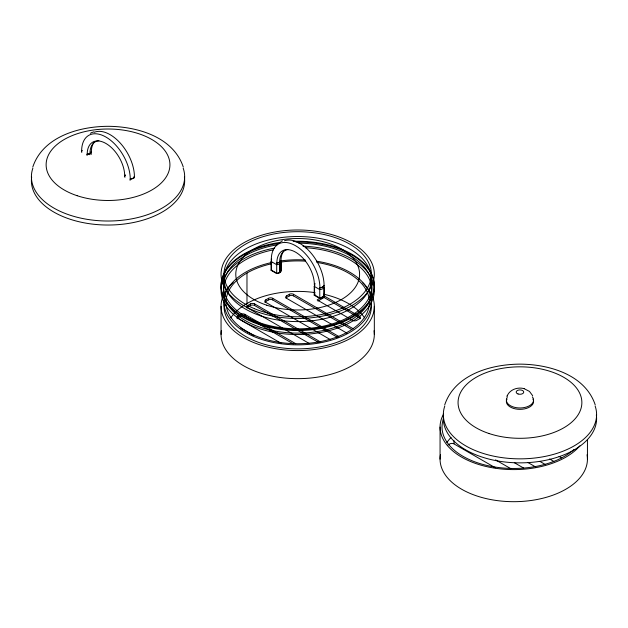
<?xml version="1.0" encoding="UTF-8"?>
<svg xmlns="http://www.w3.org/2000/svg" width="628" height="628" viewBox="0 0 628 628"><rect width="100%" height="100%" fill="white"/><g stroke="black" fill="none" stroke-linecap="round" stroke-linejoin="round"><path stroke-width="0.94" d="M32.789 167.024C42.924 136.676 79.144 126.424 108.032 126.314C136.92 126.424 173.14 136.676 183.274 167.024M444.726 404.848C454.86 374.5 491.08 364.248 519.968 364.138C548.856 364.248 585.076 374.5 595.211 404.848M507.275 395.695L506.992 396.417C509.284 389.768 517.323 386.848 523.783 388.567M309.455 343.602L247.675 307.932A2.944 1.703 0 0 1 247.675 305.53L250.454 303.921A2.944 1.703 0 0 1 254.623 303.921L320.633 342.032M246.875 307.987A2.944 1.703 0 0 1 247.675 307.131L250.454 305.53A2.944 1.703 0 0 1 254.623 305.53L318.938 342.66M281.171 343.32L237.949 318.365A2.944 1.703 0 0 1 237.949 315.955L240.728 314.353A2.944 1.703 0 0 1 244.896 314.353L295.749 343.712M330.147 339.505L265.738 302.319A2.944 1.703 0 0 1 265.738 299.909L268.517 298.308A2.944 1.703 0 0 1 272.685 298.308L338.79 336.475M237.086 318.765A2.944 1.703 0 0 1 237.949 317.556L240.728 315.955A2.944 1.703 0 0 1 244.896 315.955L293.205 343.846M264.938 302.374A2.944 1.703 0 0 1 265.738 301.519L268.517 299.909A2.944 1.703 0 0 1 272.685 299.909L337.942 337.589M347.315 333.374L286.58 298.308A2.944 1.703 0 0 1 286.58 295.898L289.359 294.296A2.944 1.703 0 0 1 293.527 294.296L353.415 328.876M285.952 298.033A2.944 1.703 0 0 1 286.58 297.507L289.359 295.898A2.944 1.703 0 0 1 293.527 295.898L351.727 329.504M324.087 295.898L317.14 299.909L352.575 320.366A2.944 1.703 0 0 0 356.743 320.366L359.522 318.765A2.944 1.703 0 0 0 359.522 316.355L324.087 295.898L324.087 297.507L359.522 317.964A2.944 1.703 0 0 1 360.244 318.647M317.917 301.071L324.087 297.507M447.748 445.111L449.836 443.902A2.944 1.703 0 0 1 454.005 443.902L495.343 467.766M90.346 133.309L91.288 132.822M280.944 241.521L282.467 240.869M91.829 132.571L93.831 131.849M524.058 388.638L529.459 391.393L532.662 395.695M523.634 388.528L524.231 388.677M271.571 260.565A5.04 2.912 0 0 0 271.131 261.484L271.131 270.362L276.681 273.565L276.728 262.936A4.773 2.755 0 0 0 280.897 260.534L281.022 260.604A26.525 15.315 60 0 1 284.343 250.211M323.899 285.363L324.087 285.473A4.914 2.834 0 0 1 319.919 287.875L319.731 287.765A4.702 2.716 0 0 0 323.899 285.363L323.899 295.529A4.702 2.716 0 0 1 319.731 297.939L314.557 294.948L314.557 284.782A4.702 2.716 0 0 1 314.934 283.974M87.064 155.524L87.064 154.245A4.773 2.755 0 0 0 91.233 151.835L91.358 151.905A26.525 15.315 60 0 1 94.687 141.512M130.075 179.074A4.702 2.716 0 0 0 134.243 176.664L134.431 176.774A4.914 2.834 0 0 1 130.263 179.184L130.075 180.346M271.618 259.113A4.914 2.834 0 0 0 271.296 259.804L271.414 270.134L276.728 273.196A4.773 2.755 0 0 0 280.897 270.786L280.897 260.534M276.728 262.936L276.854 263.006A26.525 15.315 60 0 1 295.607 252.181A26.525 15.315 60 0 1 314.361 284.672L314.557 284.782M81.962 150.414A4.914 2.834 0 0 0 81.632 151.105L81.758 152.463M87.064 154.245L87.19 154.315A26.525 15.315 60 0 1 105.951 143.482A26.525 15.315 60 0 1 124.705 175.973L124.894 177.355M271.131 261.484L276.681 264.694A5.04 2.912 0 0 0 281.156 262.111L281.156 270.982A5.04 2.912 0 0 1 276.681 273.565M314.228 286.368L319.785 289.579A5.04 2.912 0 0 0 324.252 286.996L324.252 295.866A5.04 2.912 0 0 1 319.785 298.449L314.228 295.246L314.228 286.368A5.04 2.912 0 0 1 314.895 285.206M559.085 456.438L561.628 457.906M549.594 458.982L553.833 461.431M540.072 461.509L545.151 464.437M528.046 462.585L535.668 466.981M514.348 462.703L523.673 468.08M495.531 459.861L510.792 468.669M240.477 327.847L253.971 335.635M587.439 439.694L587.439 459.147M454.005 440.785L454.005 443.729M440.063 427.056L440.063 459.147M374.327 306.331L374.327 334.402M359.522 316.355L359.522 317.964M319.731 287.765L319.785 298.449M293.527 294.296L293.527 295.898M289.359 294.296L289.359 295.898M286.58 295.898L286.58 297.507M279.711 263.854L279.711 272.733M279.531 262.151L279.531 272.411M272.685 298.308L272.685 299.909M268.517 298.308L268.517 299.909M265.738 299.909L265.738 301.519M254.623 303.921L254.623 305.53M250.454 303.921L250.454 305.53M247.675 305.53L247.675 307.131M246.977 273.039L246.977 303.52M244.896 314.353L244.896 315.955M240.728 314.353L240.728 315.955M237.949 315.955L237.949 317.556M221.056 306.331L221.056 334.402M134.243 176.664L134.243 177.936M91.233 151.835L91.233 154.402M89.875 153.452L89.875 154.739M293.135 241.325A76.6 44.227 0 0 1 367.984 303.041A76.6 44.227 0 0 1 238.821 313.764A76.6 44.227 0 0 1 280.52 242.369M298.63 243.177A74.175 42.822 0 0 1 364.876 304.148A74.175 42.822 0 0 1 241.348 313.859A74.175 42.822 0 0 1 276.972 244.881M305.334 247.691A74.175 42.822 0 0 1 363.447 310.106A74.175 42.822 0 0 1 241.513 318.247A74.175 42.822 0 0 1 273.408 249.818M302.971 246.145A76.632 44.243 0 0 1 366.124 310.201A76.632 44.243 0 0 1 239.378 318.993A76.632 44.243 0 0 1 274.444 248.123M295.866 242.039A76.632 44.243 0 0 1 367.529 304.494A76.632 44.243 0 0 1 238.985 314.714A76.632 44.243 0 0 1 278.738 243.405M271.131 270.362A5.04 2.912 0 0 1 271.626 269.381M314.228 295.246A5.04 2.912 0 0 1 314.926 294.045M271.414 270.134A4.773 2.755 0 0 1 271.657 269.545M271.414 259.874A4.773 2.755 0 0 1 271.657 259.286M314.557 294.948A4.702 2.716 0 0 1 314.934 294.139M279.633 262.206A25.544 14.75 60 0 1 287.805 249.473M281.022 260.604A4.914 2.834 0 0 1 276.854 263.006M314.361 284.672A4.914 2.834 0 0 1 314.958 283.668M284.445 240.791A34.383 19.853 60 0 1 310.224 252.118A34.383 19.853 60 0 1 324.087 285.473M271.296 259.804A34.383 19.853 60 0 1 295.607 245.76A34.383 19.853 60 0 1 319.919 287.875M184.404 177.127A76.632 44.243 0 0 1 108.032 225.028A76.632 44.243 0 0 1 31.659 177.127M183.195 168.147A76.632 44.243 0 0 1 108.032 221.017A76.632 44.243 0 0 1 32.876 168.147M81.758 151.175A4.773 2.755 0 0 1 81.993 150.594M89.969 153.515A25.544 14.75 60 0 1 98.926 140.672M91.358 151.905A4.914 2.834 0 0 1 87.19 154.315M124.705 175.973A4.914 2.834 0 0 1 125.302 174.977M124.894 176.083A4.702 2.716 0 0 1 125.27 175.275M94.302 132.28A34.383 19.853 60 0 1 120.286 143.106A34.383 19.853 60 0 1 134.431 176.774M81.632 151.105A34.383 19.853 60 0 1 105.951 137.069A34.383 19.853 60 0 1 130.263 179.184M596.341 414.959A76.632 44.243 0 0 1 519.968 462.86A76.632 44.243 0 0 1 443.596 414.959M595.124 405.971A76.632 44.243 0 0 1 519.968 458.848A76.632 44.243 0 0 1 444.805 405.971M532.937 399.102A13.612 7.858 0 0 1 519.968 409.346A13.612 7.858 0 0 1 507 399.102M532.348 396.849A13.612 7.858 0 0 1 520.455 407.965A13.612 7.858 0 0 1 507.212 397.367M374.06 330.744A76.632 44.243 0 0 1 297.696 378.653A76.632 44.243 0 0 1 221.323 330.744M362.843 283.032A76.632 44.243 0 0 1 347.245 340.078A76.632 44.243 0 0 1 247.212 339.615A76.632 44.243 0 0 1 233.192 282.435M370.983 301.935A73.688 42.539 0 0 1 297.696 348.87A73.688 42.539 0 0 1 224.4 301.935M230.782 317.894A71.718 41.409 0 0 1 315.06 292.624M323.687 294.21A71.718 41.409 0 0 1 364.601 317.894M316.826 262.41A71.718 41.409 0 0 1 357.685 325.014A71.718 41.409 0 0 1 241.961 328.381A71.718 41.409 0 0 1 271.696 263.721M280.324 262.143A71.718 41.409 0 0 1 305.098 261.13M316.441 261.177A73.688 42.539 0 0 1 359.499 325.477A73.688 42.539 0 0 1 240.241 328.962A73.688 42.539 0 0 1 271.853 262.48M280.763 260.91A73.688 42.539 0 0 1 305.302 260M574.11 449.42A71.718 41.409 0 0 1 486.582 465.379A71.718 41.409 0 0 1 443.549 418.57M446.838 442.63A71.718 41.409 0 0 1 451.037 437.449M587.039 454.75A73.688 42.539 0 0 1 513.751 501.686A73.688 42.539 0 0 1 440.456 454.75M579.856 445.849A73.688 42.539 0 0 1 486.221 466.518A73.688 42.539 0 0 1 443.533 414.15M266.743 305.192A61.897 35.733 0 0 0 359.585 274.24A61.897 35.733 0 0 0 266.743 243.295A61.897 35.733 0 0 0 266.743 305.192M260.848 315.9A73.688 42.539 0 0 0 371.376 279.052A73.688 42.539 0 0 0 260.848 242.212A73.688 42.539 0 0 0 260.848 315.9M259.372 312.556A76.632 44.243 0 0 0 374.327 274.24A76.632 44.243 0 0 0 259.372 235.924A76.632 44.243 0 0 0 259.372 312.556M254.458 308.693A73.688 42.539 0 0 0 370.983 278.636A73.688 42.539 0 0 0 267.638 235.398A73.688 42.539 0 0 0 254.458 308.693M77.087 195.693A61.897 35.733 0 0 0 169.929 164.74A61.897 35.733 0 0 0 77.087 133.795A61.897 35.733 0 0 0 77.087 195.693M489.016 433.516A61.897 35.733 0 0 0 581.866 402.572A61.897 35.733 0 0 0 489.016 371.619A61.897 35.733 0 0 0 489.016 433.516M518.076 393.984A3.784 2.182 0 0 0 523.752 392.092A3.784 2.182 0 0 0 518.076 390.2A3.784 2.182 0 0 0 518.076 393.984"/></g></svg>
